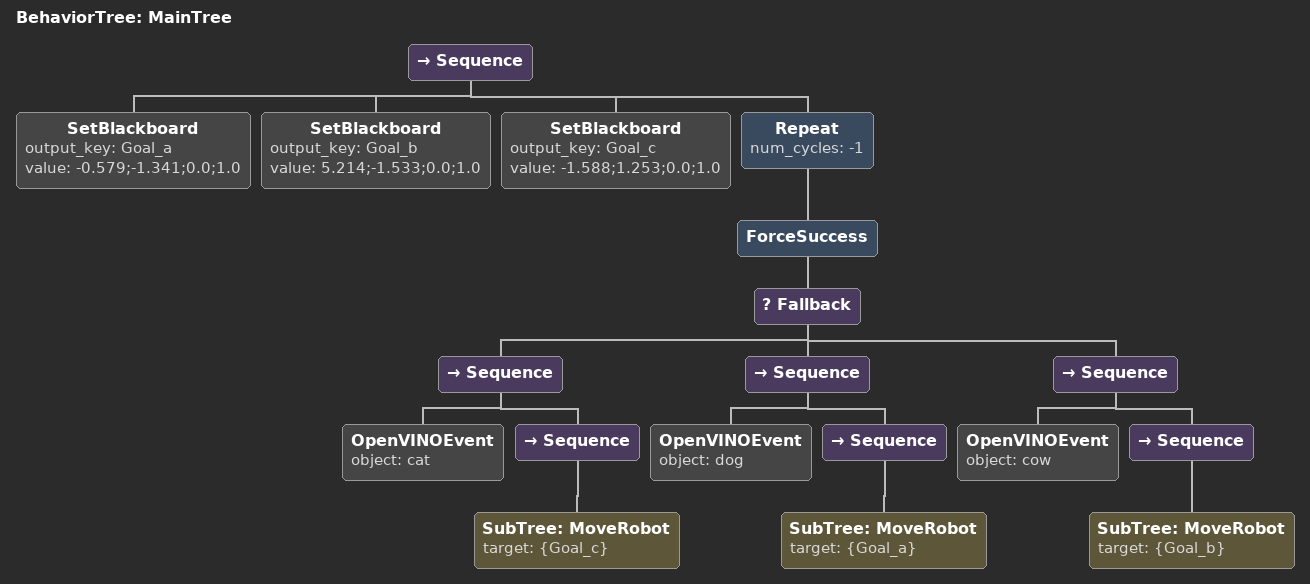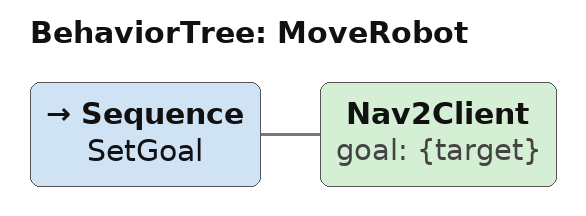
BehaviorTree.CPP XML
<?xml version='1.0' encoding='UTF-8'?>
<root main_tree_to_execute="MainTree" BTCPP_format="4">
    <BehaviorTree ID="MainTree">
        <Sequence>
            <SetBlackboard output_key="Goal_a" value="-0.579;-1.341;0.0;1.0" />
            <SetBlackboard output_key="Goal_b" value="5.214;-1.533;0.0;1.0" />
            <SetBlackboard output_key="Goal_c" value="-1.588;1.253;0.0;1.0" />
            <Repeat num_cycles="-1">
                <ForceSuccess>
                    <Fallback>
                        <Sequence>
                            <OpenVINOEvent object="cat" />
                            <Sequence>
                                <SubTree ID="MoveRobot" target="{Goal_c}" />
                            </Sequence>
                        </Sequence>
                        <Sequence>
                            <OpenVINOEvent object="dog" />
                            <Sequence>
                                <SubTree ID="MoveRobot" target="{Goal_a}" />
                            </Sequence>
                        </Sequence>
                        <Sequence>
                            <OpenVINOEvent object="cow" />
                            <Sequence>
                                <SubTree ID="MoveRobot" target="{Goal_b}" />
                            </Sequence>
                        </Sequence>
                    </Fallback>
                </ForceSuccess>
            </Repeat>
        </Sequence>
    </BehaviorTree>

    <BehaviorTree ID="MoveRobot">
        <Sequence name="SetGoal">
            <Nav2Client goal="{target}" />
        </Sequence>
    </BehaviorTree>
</root>
